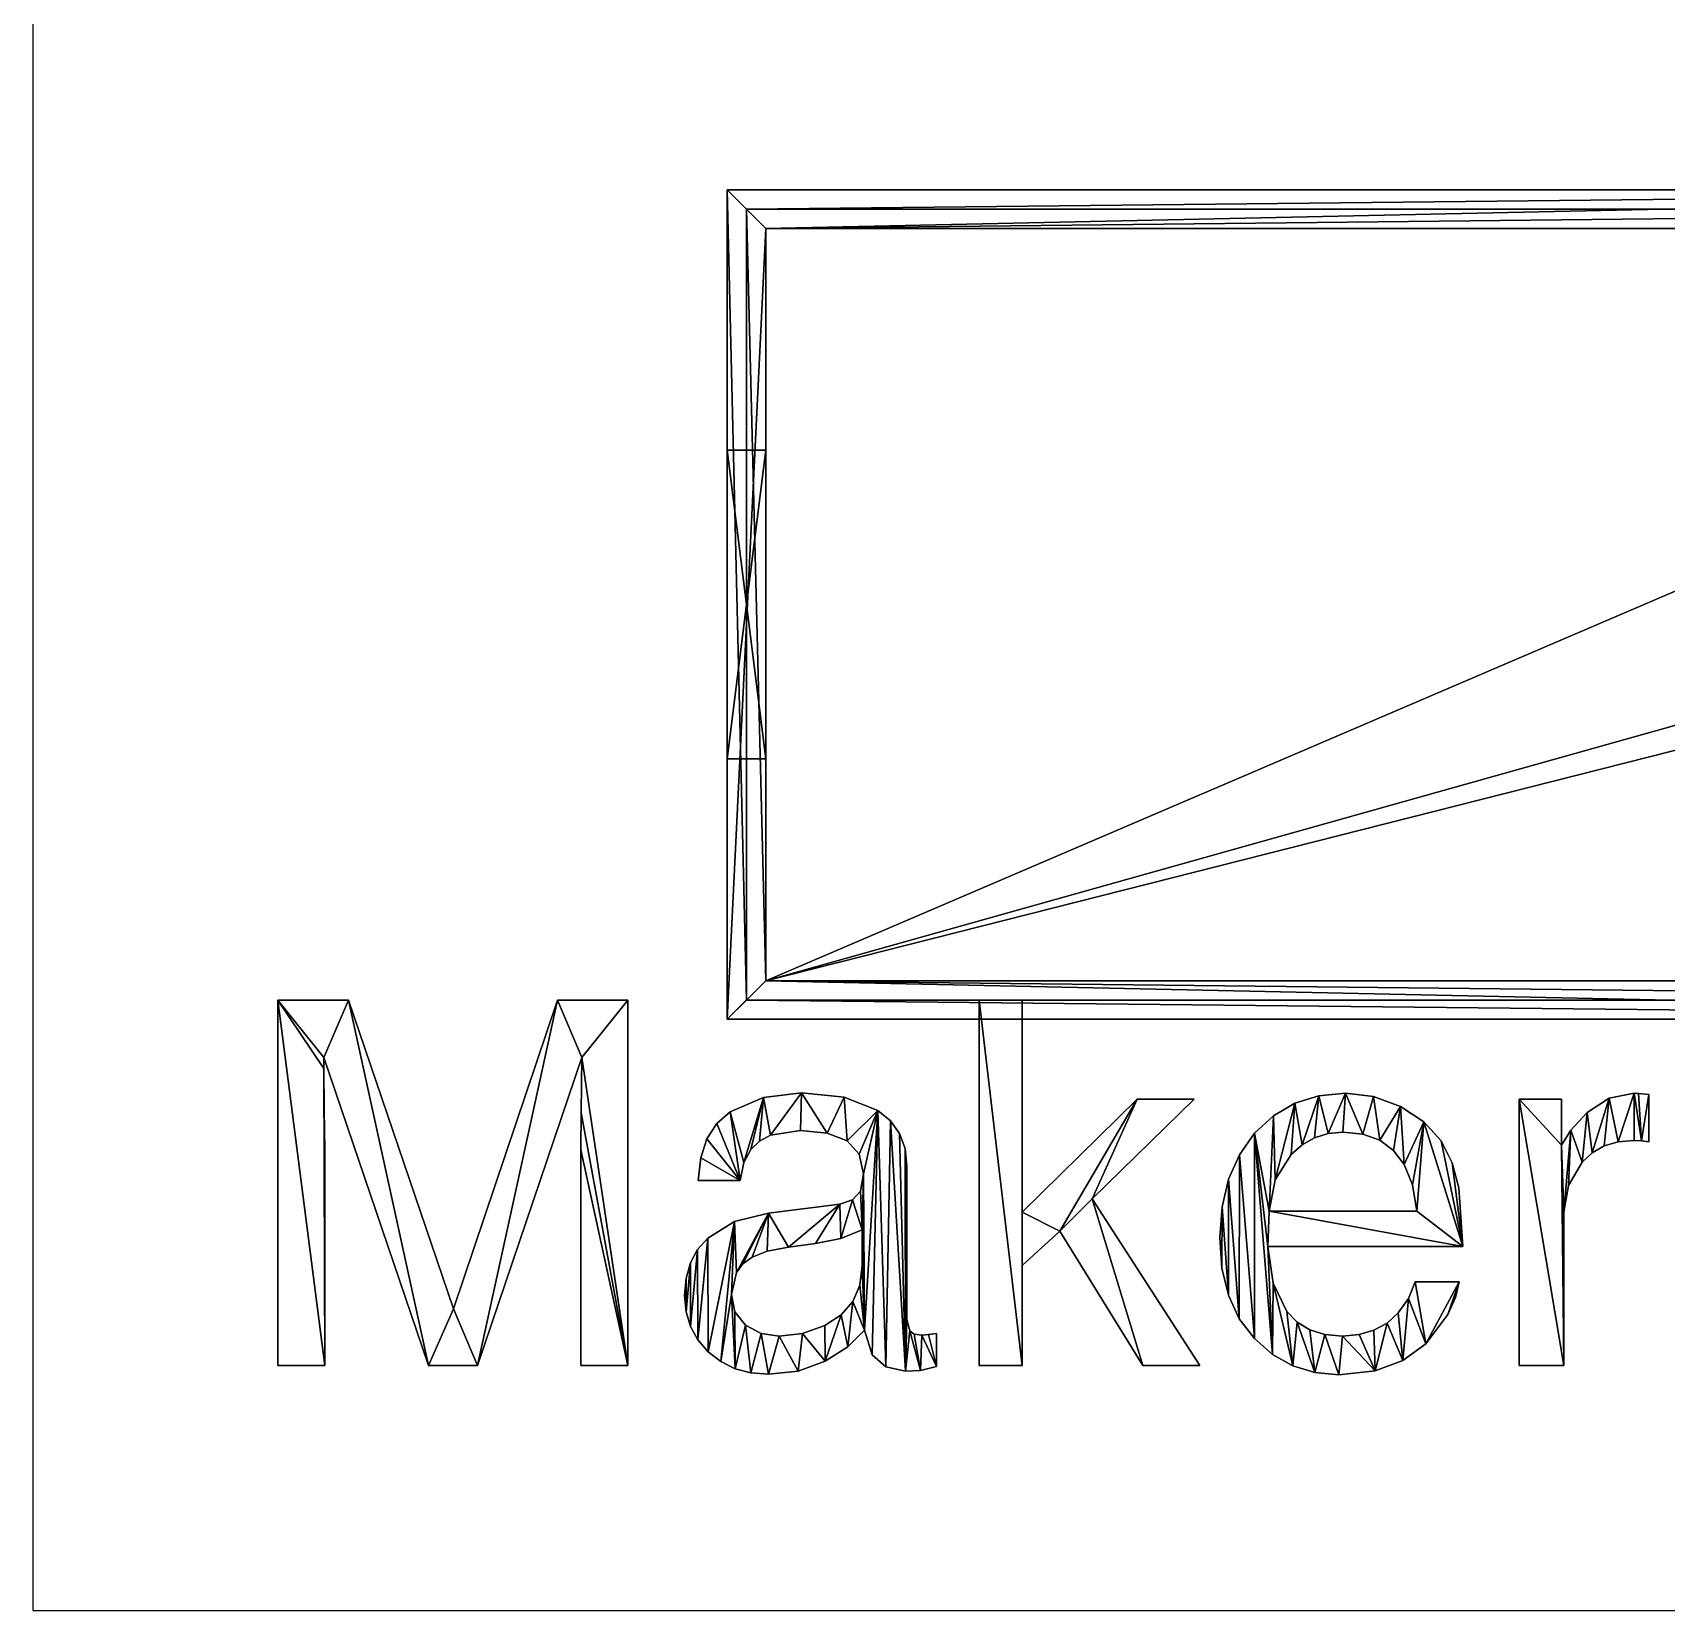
# Model space of a CAD drawing. Extents: x 12 to 260, y 24 to 184.
# Drawn here: x 11.58 to 53.91, y 24.01 to 64.91 of the extents above; entities that cross this region are included whole.
import ezdxf

# ---------------------------------------------------------------- set-up
doc = ezdxf.new("R2010")
doc.units = 0
doc.layers.get('0').update_dxf_attribs({"color": 13, "linetype": 'CONTINUOUS'})

# ---------------------------------------------------------------- blocks, each defined once
blk = doc.blocks.new('BUILD_BOX')
for p, q in [((0, 160.02), (0, 0)), ((0, 160.02, 149.86), (0, 0, 149.86)), ((0, 0), (248.92, 0)), ((0, 0), (0, 0, 149.86)), ((0, 0, 149.86), (248.92, 0, 149.86))]:
    blk.add_line(p, q)
at = {"color": 254}
mesh = blk.add_polyface(dxfattribs=at)
corners = [(248.92, 0), (0, 160.02), (0, 0), (248.92, 160.02)]
mesh.append_faces([[corners[k] for k in face] for face in [(0, 1, 2), (1, 0, 3)]], dxfattribs={"vtx0": -1, "color": 254})
blk = doc.blocks.new('MAKERBOT_REPLICATOR_2X')
at = {"color": 178}
for p, q in [((0, 9.464, 0.051), (1.836, 9.464, 0.051)), ((0, 0, 0.051), (0, 9.464, 0.051)), ((1.836, 9.464, 0.051), (4.555, 1.462, 0.051)), ((4.555, 1.462, 0.051), (7.254, 9.464, 0.051)), ((7.254, 9.464, 0.051), (9.071, 9.464, 0.051)), ((9.071, 9.464, 0.051), (9.071, 0, 0.051)), ((18.181, 9.464, 0.051), (19.296, 9.464, 0.051)), ((18.181, 0, 0.051), (18.181, 9.464, 0.051)), ((19.296, 9.464, 0.051), (19.296, 3.969, 0.051)), ((3.911, 0, 0.051), (1.192, 7.982, 0.051)), ((1.192, 7.982, 0.051), (1.192, 7.692, 0.051)), ((7.879, 7.982, 0.051), (5.18, 0, 0.051)), ((19.296, 3.969, 0.051), (22.272, 6.9, 0.051)), ((23.754, 6.9, 0.051), (21.112, 4.317, 0.051)), ((22.272, 6.9, 0.051), (23.754, 6.9, 0.051)), ((25.805, 6.471, 0.051), (26.36, 6.795, 0.051)), ((26.36, 6.795, 0.051), (26.984, 6.99, 0.051)), ((26.984, 6.99, 0.051), (27.677, 7.055, 0.051)), ((27.677, 7.055, 0.051), (28.401, 6.968, 0.051)), ((28.401, 6.968, 0.051), (29.101, 6.71, 0.051)), ((32.174, 6.9, 0.051), (33.276, 6.9, 0.051)), ((32.174, 0, 0.051), (32.174, 6.9, 0.051)), ((33.276, 6.9, 0.051), (33.276, 5.708, 0.051)), ((33.94, 6.555, 0.051), (34.508, 6.93, 0.051)), ((34.508, 6.93, 0.051), (35.157, 7.055, 0.051)), ((35.157, 7.055, 0.051), (35.267, 7.048, 0.051)), ((35.267, 7.048, 0.051), (35.531, 7.022, 0.051)), ((35.531, 7.022, 0.051), (35.531, 5.798, 0.051)), ((11.379, 6.27, 0.051), (11.729, 6.568, 0.051)), ((15.552, 6.604, 0.051), (15.882, 6.34, 0.051)), ((25.319, 6.017, 0.051), (25.805, 6.471, 0.051)), ((29.101, 6.71, 0.051), (29.708, 6.315, 0.051)), ((33.51, 6.094, 0.051), (33.94, 6.555, 0.051)), ((11.124, 5.875, 0.051), (11.379, 6.27, 0.051)), ((12.772, 5.966, 0.051), (12.483, 5.813, 0.051)), ((13.549, 6.088, 0.051), (12.772, 5.966, 0.051)), ((14.244, 6.021, 0.051), (13.549, 6.088, 0.051)), ((14.757, 5.821, 0.051), (14.244, 6.021, 0.051)), ((15.882, 6.34, 0.051), (16.118, 6.011, 0.051)), ((16.118, 6.011, 0.051), (16.259, 5.618, 0.051)), ((24.925, 5.46, 0.051), (25.319, 6.017, 0.051)), ((27.223, 6.007, 0.051), (26.872, 5.899, 0.051)), ((27.607, 6.043, 0.051), (27.223, 6.007, 0.051)), ((28.124, 5.991, 0.051), (27.607, 6.043, 0.051)), ((28.562, 5.834, 0.051), (28.124, 5.991, 0.051)), ((29.708, 6.315, 0.051), (30.151, 5.818, 0.051)), ((33.276, 5.708, 0.051), (33.51, 6.094, 0.051)), ((10.965, 5.383, 0.051), (11.124, 5.875, 0.051)), ((12.26, 5.599, 0.051), (12.085, 5.262, 0.051)), ((12.483, 5.813, 0.051), (12.26, 5.599, 0.051)), ((15.073, 5.472, 0.051), (14.757, 5.821, 0.051)), ((26.553, 5.719, 0.051), (26.267, 5.467, 0.051)), ((26.872, 5.899, 0.051), (26.553, 5.719, 0.051)), ((28.92, 5.572, 0.051), (28.562, 5.834, 0.051)), ((29.198, 5.206, 0.051), (28.92, 5.572, 0.051)), ((30.151, 5.818, 0.051), (30.441, 5.252, 0.051)), ((34.065, 5.513, 0.051), (33.804, 5.267, 0.051)), ((34.376, 5.69, 0.051), (34.065, 5.513, 0.051)), ((34.738, 5.795, 0.051), (34.376, 5.69, 0.051)), ((35.151, 5.831, 0.051), (34.738, 5.795, 0.051)), ((35.341, 5.824, 0.051), (35.151, 5.831, 0.051)), ((35.531, 5.798, 0.051), (35.341, 5.824, 0.051)), ((10.901, 4.793, 0.051), (10.965, 5.383, 0.051)), ((12.085, 5.262, 0.051), (11.983, 4.793, 0.051)), ((15.179, 4.961, 0.051), (15.073, 5.472, 0.051)), ((24.643, 4.824, 0.051), (24.925, 5.46, 0.051)), ((26.267, 5.467, 0.051), (25.853, 4.812, 0.051)), ((29.409, 4.679, 0.051), (29.198, 5.206, 0.051)), ((33.804, 5.267, 0.051), (33.452, 4.66, 0.051)), ((11.983, 4.793, 0.051), (10.901, 4.793, 0.051)), ((15.101, 4.516, 0.051), (15.179, 4.961, 0.051)), ((24.474, 4.11, 0.051), (24.643, 4.824, 0.051)), ((25.853, 4.812, 0.051), (25.693, 4.001, 0.051)), ((29.526, 4.001, 0.051), (29.409, 4.679, 0.051)), ((14.567, 4.181, 0.051), (14.9, 4.291, 0.051)), ((14.9, 4.291, 0.051), (15.101, 4.516, 0.051)), ((21.112, 4.317, 0.051), (23.902, 0, 0.051)), ((24.418, 3.318, 0.051), (24.474, 4.11, 0.051)), ((25.693, 4.001, 0.051), (29.526, 4.001, 0.051)), ((15.147, 3.511, 0.051), (14.599, 3.286, 0.051)), ((15.147, 2.577, 0.051), (15.147, 3.511, 0.051)), ((20.268, 3.479, 0.051), (19.296, 2.59, 0.051)), ((22.42, 0, 0.051), (20.268, 3.479, 0.051)), ((10.696, 2.662, 0.051), (10.884, 3.007, 0.051)), ((10.884, 3.007, 0.051), (11.146, 3.299, 0.051)), ((13.24, 3.067, 0.051), (12.687, 2.959, 0.051)), ((13.942, 3.157, 0.051), (13.24, 3.067, 0.051)), ((14.599, 3.286, 0.051), (13.942, 3.157, 0.051)), ((24.473, 2.521, 0.051), (24.418, 3.318, 0.051)), ((30.718, 3.08, 0.051), (25.661, 3.08, 0.051)), ((10.584, 2.263, 0.051), (10.696, 2.662, 0.051)), ((12.059, 2.629, 0.051), (11.891, 2.41, 0.051)), ((12.293, 2.803, 0.051), (12.059, 2.629, 0.051)), ((12.687, 2.959, 0.051), (12.293, 2.803, 0.051)), ((15.086, 2.08, 0.051), (15.147, 2.577, 0.051)), ((19.296, 2.59, 0.051), (19.296, 0, 0.051)), ((10.547, 1.81, 0.051), (10.584, 2.263, 0.051)), ((11.891, 2.41, 0.051), (11.758, 1.836, 0.051)), ((24.641, 1.818, 0.051), (24.473, 2.521, 0.051)), ((29.307, 1.735, 0.051), (29.481, 2.165, 0.051)), ((29.481, 2.165, 0.051), (30.622, 2.165, 0.051)), ((30.622, 2.165, 0.051), (30.524, 1.763, 0.051)), ((10.585, 1.391, 0.051), (10.547, 1.81, 0.051)), ((11.758, 1.836, 0.051), (11.85, 1.387, 0.051)), ((14.905, 1.657, 0.051), (15.086, 2.08, 0.051)), ((24.921, 1.208, 0.051), (24.641, 1.818, 0.051)), ((29.043, 1.359, 0.051), (29.307, 1.735, 0.051)), ((30.524, 1.763, 0.051), (30.322, 1.318, 0.051)), ((10.699, 1.007, 0.051), (10.585, 1.391, 0.051)), ((11.85, 1.387, 0.051), (12.125, 1.044, 0.051)), ((14.18, 1.037, 0.051), (14.603, 1.31, 0.051)), ((14.603, 1.31, 0.051), (14.905, 1.657, 0.051)), ((26.157, 1.395, 0.051), (26.421, 1.117, 0.051)), ((28.75, 1.097, 0.051), (29.043, 1.359, 0.051)), ((10.889, 0.661, 0.051), (10.699, 1.007, 0.051)), ((12.125, 1.044, 0.051), (12.526, 0.826, 0.051)), ((13.597, 0.825, 0.051), (14.18, 1.037, 0.051)), ((15.205, 0.915, 0.051), (14.773, 0.482, 0.051)), ((15.404, 0.277, 0.051), (15.205, 0.915, 0.051)), ((16.38, 0.896, 0.051), (16.496, 0.813, 0.051)), ((25.313, 0.693, 0.051), (24.921, 1.208, 0.051)), ((26.421, 1.117, 0.051), (26.748, 0.919, 0.051)), ((26.748, 0.919, 0.051), (27.139, 0.8, 0.051)), ((28.025, 0.798, 0.051), (28.41, 0.91, 0.051)), ((28.41, 0.91, 0.051), (28.75, 1.097, 0.051)), ((11.155, 0.351, 0.051), (10.889, 0.661, 0.051)), ((12.526, 0.826, 0.051), (12.995, 0.754, 0.051)), ((12.995, 0.754, 0.051), (13.597, 0.825, 0.051)), ((14.773, 0.482, 0.051), (14.187, 0.11, 0.051)), ((16.496, 0.813, 0.051), (16.693, 0.786, 0.051)), ((16.693, 0.786, 0.051), (16.867, 0.796, 0.051)), ((16.867, 0.796, 0.051), (17.073, 0.825, 0.051)), ((17.073, 0.825, 0.051), (17.073, -0.032, 0.051)), ((25.785, 0.282, 0.051), (25.313, 0.693, 0.051)), ((27.139, 0.8, 0.051), (27.594, 0.76, 0.051)), ((27.594, 0.76, 0.051), (28.025, 0.798, 0.051)), ((1.224, 0, 0.051), (0, 0, 0.051)), ((5.18, 0, 0.051), (3.911, 0, 0.051)), ((9.071, 0, 0.051), (7.854, 0, 0.051)), ((11.482, 0.096, 0.051), (11.155, 0.351, 0.051)), ((11.852, -0.086, 0.051), (11.482, 0.096, 0.051)), ((14.187, 0.11, 0.051), (13.489, -0.147, 0.051)), ((15.757, -0.042, 0.051), (15.404, 0.277, 0.051)), ((19.296, 0, 0.051), (18.181, 0, 0.051)), ((23.902, 0, 0.051), (22.42, 0, 0.051)), ((26.307, -0.01, 0.051), (25.785, 0.282, 0.051)), ((33.334, 0, 0.051), (32.174, 0, 0.051)), ((12.266, -0.195, 0.051), (11.852, -0.086, 0.051)), ((12.724, -0.232, 0.051), (12.266, -0.195, 0.051)), ((13.489, -0.147, 0.051), (12.724, -0.232, 0.051)), ((16.274, -0.148, 0.051), (15.757, -0.042, 0.051)), ((16.661, -0.129, 0.051), (16.274, -0.148, 0.051)), ((17.073, -0.032, 0.051), (16.661, -0.129, 0.051)), ((26.877, -0.186, 0.051), (26.307, -0.01, 0.051)), ((27.497, -0.245, 0.051), (26.877, -0.186, 0.051))]:
    blk.add_line(p, q, dxfattribs=at)
for points in [[(1.192, 7.692, 0.051), (1.208, 6.633, 0.051), (1.224, 5.586, 0.051), (1.224, 0, 0.051)], [(7.854, 0, 0.051), (7.854, 5.586, 0.051), (7.866, 6.546, 0.051), (7.879, 7.982, 0.051)], [(11.729, 6.568, 0.051), (12.588, 6.943, 0.051), (13.575, 7.068, 0.051), (14.678, 6.952, 0.051), (15.552, 6.604, 0.051)], [(16.259, 5.618, 0.051), (16.306, 5.161, 0.051), (16.306, 1.185, 0.051), (16.38, 0.896, 0.051)], [(30.441, 5.252, 0.051), (30.615, 4.6, 0.051), (30.718, 3.08, 0.051)], [(33.452, 4.66, 0.051), (33.334, 3.969, 0.051), (33.334, 0, 0.051)], [(11.146, 3.299, 0.051), (11.838, 3.725, 0.051), (12.718, 3.949, 0.051), (14.567, 4.181, 0.051)], [(25.661, 3.08, 0.051), (25.801, 2.133, 0.051), (26.157, 1.395, 0.051)], [(30.322, 1.318, 0.051), (29.752, 0.554, 0.051), (29.161, 0.122, 0.051)], [(29.161, 0.122, 0.051), (28.444, -0.142, 0.051), (27.497, -0.245, 0.051)]]:
    blk.add_polyline3d(points, dxfattribs=at)
mesh = blk.add_polyface(dxfattribs=at)
corners = [(1.224, 0, 0.051), (0, 9.464, 0.051), (0, 0, 0.051), (1.192, 7.692, 0.051), (1.208, 6.633, 0.051), (1.224, 5.586, 0.051), (9.071, 0, 0.051), (7.854, 5.586, 0.051), (7.854, 0, 0.051), (7.866, 6.546, 0.051), (7.879, 7.982, 0.051), (1.192, 7.982, 0.051), (1.836, 9.464, 0.051), (3.911, 0, 0.051), (4.555, 1.462, 0.051), (5.18, 0, 0.051), (7.254, 9.464, 0.051), (9.071, 9.464, 0.051)]
mesh.append_faces([[corners[k] for k in face] for face in [(0, 1, 2), (4, 0, 5), (6, 7, 8)]], dxfattribs={"vtx0": -1, "color": 178})
mesh.append_faces([[corners[k] for k in face] for face in [(3, 0, 4), (7, 6, 9), (9, 6, 10), (1, 11, 12), (11, 1, 3), (12, 13, 14), (14, 15, 16), (16, 10, 17), (17, 10, 6)]], dxfattribs={"vtx0": -1, "vtx1": -1, "color": 178})
mesh.append_faces([[corners[k] for k in face] for face in [(1, 0, 3)]], dxfattribs={"vtx0": -1, "vtx1": -1, "vtx2": -1, "color": 178})
mesh.append_faces([[corners[k] for k in face] for face in [(12, 11, 13), (14, 13, 15), (16, 15, 10)]], dxfattribs={"vtx0": -1, "vtx2": -1, "color": 178})
mesh = blk.add_polyface(dxfattribs=at)
corners = [(22.42, 0, 0.051), (21.112, 4.317, 0.051), (20.268, 3.479, 0.051), (23.902, 0, 0.051), (19.296, 3.969, 0.051), (19.296, 2.59, 0.051), (22.272, 6.9, 0.051), (23.754, 6.9, 0.051), (19.296, 0, 0.051), (18.181, 9.464, 0.051), (18.181, 0, 0.051), (19.296, 9.464, 0.051)]
mesh.append_faces([[corners[k] for k in face] for face in [(1, 0, 3), (6, 1, 7), (8, 9, 10)]], dxfattribs={"vtx0": -1, "color": 178})
mesh.append_faces([[corners[k] for k in face] for face in [(0, 1, 2), (2, 4, 5), (4, 2, 6), (9, 8, 11), (11, 5, 4)]], dxfattribs={"vtx0": -1, "vtx1": -1, "color": 178})
mesh.append_faces([[corners[k] for k in face] for face in [(6, 2, 1)]], dxfattribs={"vtx0": -1, "vtx1": -1, "vtx2": -1, "color": 178})
mesh.append_faces([[corners[k] for k in face] for face in [(11, 8, 5)]], dxfattribs={"vtx0": -1, "vtx2": -1, "color": 178})
mesh = blk.add_polyface(dxfattribs=at)
corners = [(11.852, -0.086, 0.051), (11.758, 1.836, 0.051), (11.482, 0.096, 0.051), (11.85, 1.387, 0.051), (12.125, 1.044, 0.051), (12.266, -0.195, 0.051), (12.526, 0.826, 0.051), (12.724, -0.232, 0.051), (12.995, 0.754, 0.051), (13.489, -0.147, 0.051), (13.597, 0.825, 0.051), (14.187, 0.11, 0.051), (14.18, 1.037, 0.051), (14.603, 1.31, 0.051), (14.773, 0.482, 0.051), (14.905, 1.657, 0.051), (15.205, 0.915, 0.051), (15.086, 2.08, 0.051), (15.147, 2.577, 0.051), (15.147, 3.511, 0.051), (15.179, 4.961, 0.051), (16.274, -0.148, 0.051), (16.38, 0.896, 0.051), (16.306, 1.185, 0.051), (16.661, -0.129, 0.051), (16.496, 0.813, 0.051), (16.693, 0.786, 0.051), (17.073, -0.032, 0.051), (16.867, 0.796, 0.051), (17.073, 0.825, 0.051), (11.983, 4.793, 0.051), (10.965, 5.383, 0.051), (10.901, 4.793, 0.051), (11.124, 5.875, 0.051), (11.379, 6.27, 0.051), (11.729, 6.568, 0.051), (12.085, 5.262, 0.051), (12.588, 6.943, 0.051), (12.26, 5.599, 0.051), (12.483, 5.813, 0.051), (12.772, 5.966, 0.051), (13.575, 7.068, 0.051), (13.549, 6.088, 0.051), (14.244, 6.021, 0.051), (14.678, 6.952, 0.051), (14.757, 5.821, 0.051), (15.552, 6.604, 0.051), (15.073, 5.472, 0.051), (15.404, 0.277, 0.051), (15.757, -0.042, 0.051), (15.882, 6.34, 0.051), (16.118, 6.011, 0.051), (16.259, 5.618, 0.051), (16.306, 5.161, 0.051), (10.585, 1.391, 0.051), (10.584, 2.263, 0.051), (10.547, 1.81, 0.051), (10.696, 2.662, 0.051), (10.699, 1.007, 0.051), (10.884, 3.007, 0.051), (10.889, 0.661, 0.051), (11.146, 3.299, 0.051), (11.155, 0.351, 0.051), (11.838, 3.725, 0.051), (11.891, 2.41, 0.051), (12.718, 3.949, 0.051), (12.059, 2.629, 0.051), (12.293, 2.803, 0.051), (12.687, 2.959, 0.051), (13.24, 3.067, 0.051), (14.567, 4.181, 0.051), (13.942, 3.157, 0.051), (14.599, 3.286, 0.051), (14.9, 4.291, 0.051), (15.101, 4.516, 0.051)]
mesh.append_faces([[corners[k] for k in face] for face in [(28, 27, 29), (30, 31, 32), (54, 55, 56)]], dxfattribs={"vtx0": -1, "color": 178})
mesh.append_faces([[corners[k] for k in face] for face in [(0, 1, 2), (1, 0, 3), (3, 0, 4), (4, 5, 6), (6, 7, 8), (8, 9, 10), (10, 11, 12), (12, 11, 13), (13, 14, 15), (15, 16, 17), (17, 16, 18), (18, 16, 19), (22, 24, 25), (25, 24, 26), (26, 27, 28), (31, 30, 33), (33, 30, 34), (34, 30, 35), (35, 36, 37), (37, 40, 41), (41, 43, 44), (44, 45, 46), (46, 49, 50), (50, 21, 51), (51, 21, 52), (52, 21, 53), (53, 21, 23), (55, 54, 57), (57, 58, 59), (59, 60, 61), (61, 62, 63), (63, 64, 65), (65, 69, 70), (70, 72, 73), (73, 19, 74), (74, 19, 20)]], dxfattribs={"vtx0": -1, "vtx1": -1, "color": 178})
mesh.append_faces([[corners[k] for k in face] for face in [(19, 16, 20), (46, 20, 16), (63, 2, 1)]], dxfattribs={"vtx0": -1, "vtx1": -1, "vtx2": -1, "color": 178})
mesh.append_faces([[corners[k] for k in face] for face in [(4, 0, 5), (6, 5, 7), (8, 7, 9), (10, 9, 11), (13, 11, 14), (15, 14, 16), (21, 22, 23), (22, 21, 24), (26, 24, 27), (35, 30, 36), (37, 36, 38), (37, 38, 39), (37, 39, 40), (41, 40, 42), (41, 42, 43), (44, 43, 45), (46, 45, 47), (46, 47, 20), (46, 16, 48), (46, 48, 49), (50, 49, 21), (57, 54, 58), (59, 58, 60), (61, 60, 62), (63, 62, 2), (63, 1, 64), (65, 64, 66), (65, 66, 67), (65, 67, 68), (65, 68, 69), (70, 69, 71), (70, 71, 72), (73, 72, 19)]], dxfattribs={"vtx0": -1, "vtx2": -1, "color": 178})
mesh = blk.add_polyface(dxfattribs=at)
corners = [(24.473, 2.521, 0.051), (24.474, 4.11, 0.051), (24.418, 3.318, 0.051), (24.641, 1.818, 0.051), (24.643, 4.824, 0.051), (24.921, 1.208, 0.051), (24.925, 5.46, 0.051), (25.313, 0.693, 0.051), (25.319, 6.017, 0.051), (25.785, 0.282, 0.051), (25.661, 3.08, 0.051), (25.801, 2.133, 0.051), (26.307, -0.01, 0.051), (26.157, 1.395, 0.051), (26.421, 1.117, 0.051), (26.877, -0.186, 0.051), (26.748, 0.919, 0.051), (27.139, 0.8, 0.051), (27.497, -0.245, 0.051), (27.594, 0.76, 0.051), (28.444, -0.142, 0.051), (28.025, 0.798, 0.051), (28.41, 0.91, 0.051), (28.75, 1.097, 0.051), (29.161, 0.122, 0.051), (29.043, 1.359, 0.051), (29.307, 1.735, 0.051), (29.752, 0.554, 0.051), (29.481, 2.165, 0.051), (30.622, 2.165, 0.051), (30.322, 1.318, 0.051), (30.524, 1.763, 0.051), (30.718, 3.08, 0.051), (25.693, 4.001, 0.051), (29.526, 4.001, 0.051), (29.708, 6.315, 0.051), (30.151, 5.818, 0.051), (30.441, 5.252, 0.051), (30.615, 4.6, 0.051), (25.805, 6.471, 0.051), (25.853, 4.812, 0.051), (26.36, 6.795, 0.051), (26.267, 5.467, 0.051), (26.553, 5.719, 0.051), (26.984, 6.99, 0.051), (26.872, 5.899, 0.051), (27.223, 6.007, 0.051), (27.677, 7.055, 0.051), (27.607, 6.043, 0.051), (28.124, 5.991, 0.051), (28.401, 6.968, 0.051), (28.562, 5.834, 0.051), (29.101, 6.71, 0.051), (28.92, 5.572, 0.051), (29.198, 5.206, 0.051), (29.409, 4.679, 0.051)]
mesh.append_faces([[corners[k] for k in face] for face in [(0, 1, 2), (29, 30, 31), (37, 32, 38)]], dxfattribs={"vtx0": -1, "color": 178})
mesh.append_faces([[corners[k] for k in face] for face in [(1, 3, 4), (4, 5, 6), (6, 7, 8), (10, 9, 11), (11, 12, 13), (13, 12, 14), (14, 15, 16), (16, 15, 17), (17, 18, 19), (19, 20, 21), (21, 20, 22), (22, 20, 23), (23, 24, 25), (25, 24, 26), (26, 27, 28), (28, 27, 29), (32, 33, 10), (33, 32, 34), (35, 32, 36), (36, 32, 37), (8, 33, 39), (39, 40, 41), (41, 43, 44), (44, 46, 47), (47, 49, 50), (50, 51, 52), (52, 54, 35)]], dxfattribs={"vtx0": -1, "vtx1": -1, "color": 178})
mesh.append_faces([[corners[k] for k in face] for face in [(8, 9, 10), (34, 32, 35), (33, 8, 10)]], dxfattribs={"vtx0": -1, "vtx1": -1, "vtx2": -1, "color": 178})
mesh.append_faces([[corners[k] for k in face] for face in [(1, 0, 3), (4, 3, 5), (6, 5, 7), (8, 7, 9), (11, 9, 12), (14, 12, 15), (17, 15, 18), (19, 18, 20), (23, 20, 24), (26, 24, 27), (29, 27, 30), (39, 33, 40), (41, 40, 42), (41, 42, 43), (44, 43, 45), (44, 45, 46), (47, 46, 48), (47, 48, 49), (50, 49, 51), (52, 51, 53), (52, 53, 54), (35, 54, 55), (35, 55, 34)]], dxfattribs={"vtx0": -1, "vtx2": -1, "color": 178})
mesh = blk.add_polyface(dxfattribs=at)
corners = [(33.334, 0, 0.051), (32.174, 6.9, 0.051), (32.174, 0, 0.051), (33.276, 5.708, 0.051), (33.334, 3.969, 0.051), (33.51, 6.094, 0.051), (33.452, 4.66, 0.051), (33.804, 5.267, 0.051), (33.94, 6.555, 0.051), (34.065, 5.513, 0.051), (34.508, 6.93, 0.051), (34.376, 5.69, 0.051), (34.738, 5.795, 0.051), (35.157, 7.055, 0.051), (35.151, 5.831, 0.051), (35.341, 5.824, 0.051), (35.267, 7.048, 0.051), (35.531, 7.022, 0.051), (35.531, 5.798, 0.051), (33.276, 6.9, 0.051)]
mesh.append_faces([[corners[k] for k in face] for face in [(0, 1, 2), (17, 15, 18)]], dxfattribs={"vtx0": -1, "color": 178})
mesh.append_faces([[corners[k] for k in face] for face in [(3, 4, 5), (5, 7, 8), (8, 9, 10), (10, 12, 13), (13, 15, 16), (16, 15, 17)]], dxfattribs={"vtx0": -1, "vtx1": -1, "color": 178})
mesh.append_faces([[corners[k] for k in face] for face in [(1, 0, 3)]], dxfattribs={"vtx0": -1, "vtx1": -1, "vtx2": -1, "color": 178})
mesh.append_faces([[corners[k] for k in face] for face in [(3, 0, 4), (5, 4, 6), (5, 6, 7), (8, 7, 9), (10, 9, 11), (10, 11, 12), (13, 12, 14), (13, 14, 15)]], dxfattribs={"vtx0": -1, "vtx2": -1, "color": 178})
mesh.append_faces([[corners[k] for k in face] for face in [(19, 1, 3)]], dxfattribs={"vtx1": -1, "color": 178})
blk = doc.blocks.new('3D_PRINTER_BUILD_VOLUME')
for name, p in [('BUILD_BOX', (0, 0)), ('MAKERBOT_REPLICATOR_2X', (6.35, 6.35, 149.86))]:
    blk.add_blockref(name, p)
blk = doc.blocks.new('GROUP_4')
for p, q in [((47.5, 21.5), (0, 21.5)), ((0, 21.5), (0, 21.5, 7.5)), ((0, 21.5), (0, 0)), ((0, 21.5, 7.5), (0, 0, 7.5)), ((47.5, 21.5, 7.5), (0, 21.5, 7.5)), ((47.5, 0), (47.5, 21.5)), ((47.5, 21.5), (47.5, 21.5, 7.5)), ((47.5, 0, 7.5), (47.5, 21.5, 7.5)), ((0.5, 21, 7.5), (0.5, 21, 7)), ((0.5, 21, 7), (0.5, 0.5, 7)), ((47, 21, 7.5), (0.5, 21, 7.5)), ((0.5, 21, 7.5), (0.5, 0.5, 7.5)), ((47, 21, 7), (0.5, 21, 7)), ((47, 21, 7.5), (47, 21, 7)), ((47, 0.5, 7.5), (47, 21, 7.5)), ((47, 0.5, 7), (47, 21, 7)), ((1, 20.5), (1, 20.5, 0.5)), ((1, 20.5, 7), (1, 1, 7)), ((46.5, 20.5, 7), (1, 20.5, 7)), ((46.5, 20.5), (1, 20.5)), ((1, 20.5), (1, 1)), ((1, 20.5, 0.5), (1, 1, 0.5)), ((1, 20.5, 0.5), (1, 20.5, 7)), ((46.5, 20.5, 0.5), (1, 20.5, 0.5)), ((46.5, 1, 7), (46.5, 20.5, 7)), ((46.5, 1), (46.5, 20.5)), ((46.5, 20.5, 0.5), (46.5, 20.5, 7)), ((46.5, 20.5), (46.5, 20.5, 0.5)), ((46.5, 1, 0.5), (46.5, 20.5, 0.5)), ((0, 14.75, 2.5), (0, 14.75, 6.5)), ((0, 14.75, 2.5), (1, 14.75, 2.5)), ((0, 14.75, 6.5), (0, 6.75, 6.5)), ((0, 14.75, 6.5), (1, 14.75, 6.5)), ((0, 6.75, 2.5), (0, 14.75, 2.5)), ((1, 6.75, 2.5), (1, 14.75, 2.5)), ((1, 14.75, 2.5), (1, 14.75, 6.5)), ((1, 14.75, 6.5), (1, 6.75, 6.5)), ((39.5, 11.25, 0.5), (37.5, 11.25, 0.5)), ((37.5, 11.25, 0.5), (37.5, 10.25, 0.5)), ((37.5, 11.25), (37.5, 10.25)), ((39.5, 11.25), (37.5, 11.25)), ((37.5, 11.25, 0.5), (37.5, 11.25)), ((39.5, 10.25, 0.5), (39.5, 11.25, 0.5)), ((39.5, 11.25, 0.5), (39.5, 11.25)), ((39.5, 10.25), (39.5, 11.25)), ((37.5, 10.25, 0.5), (39.5, 10.25, 0.5)), ((37.5, 10.25), (39.5, 10.25)), ((37.5, 10.25, 0.5), (37.5, 10.25)), ((39.5, 10.25, 0.5), (39.5, 10.25)), ((0, 6.75, 6.5), (0, 6.75, 2.5)), ((0, 6.75, 2.5), (1, 6.75, 2.5)), ((0, 6.75, 6.5), (1, 6.75, 6.5)), ((1, 6.75, 6.5), (1, 6.75, 2.5)), ((1, 1, 7), (46.5, 1, 7)), ((1, 1), (1, 1, 0.5)), ((1, 1), (46.5, 1)), ((1, 1, 0.5), (1, 1, 7)), ((1, 1, 0.5), (46.5, 1, 0.5)), ((46.5, 1), (46.5, 1, 0.5)), ((46.5, 1, 0.5), (46.5, 1, 7)), ((0.5, 0.5, 7.5), (47, 0.5, 7.5)), ((0.5, 0.5, 7.5), (0.5, 0.5, 7)), ((0.5, 0.5, 7), (47, 0.5, 7)), ((47, 0.5, 7.5), (47, 0.5, 7)), ((0, 0), (47.5, 0)), ((0, 0), (0, 0, 7.5)), ((0, 0, 7.5), (47.5, 0, 7.5)), ((47.5, 0), (47.5, 0, 7.5))]:
    blk.add_line(p, q)
mesh = blk.add_polyface()
corners = [(0, 21.5, 7.5), (47.5, 21.5), (0, 21.5), (47.5, 21.5, 7.5)]
mesh.append_faces([[corners[k] for k in face] for face in [(0, 1, 2), (1, 0, 3)]], dxfattribs={"vtx0": -1})
mesh = blk.add_polyface()
corners = [(0, 0, 7.5), (0, 6.75, 6.5), (0, 0), (0, 21.5, 7.5), (0, 14.75, 6.5), (0, 14.75, 2.5), (0, 6.75, 2.5), (0, 21.5)]
mesh.append_faces([[corners[k] for k in face] for face in [(0, 1, 2), (1, 3, 4), (4, 3, 5), (2, 6, 7), (6, 2, 1), (7, 5, 3)]], dxfattribs={"vtx0": -1, "vtx1": -1})
mesh.append_faces([[corners[k] for k in face] for face in [(1, 0, 3), (7, 6, 5)]], dxfattribs={"vtx0": -1, "vtx2": -1})
mesh = blk.add_polyface()
corners = [(0, 21.5), (1, 20.5), (0, 0), (47.5, 21.5), (46.5, 20.5), (47.5, 0), (1, 1), (46.5, 1)]
mesh.append_faces([[corners[k] for k in face] for face in [(0, 1, 2), (1, 3, 4), (2, 6, 5), (6, 2, 1)]], dxfattribs={"vtx0": -1, "vtx1": -1})
mesh.append_faces([[corners[k] for k in face] for face in [(1, 0, 3), (4, 3, 5), (5, 6, 7), (5, 7, 4)]], dxfattribs={"vtx0": -1, "vtx2": -1})
mesh = blk.add_polyface()
corners = [(0, 0, 7.5), (0.5, 0.5, 7.5), (0, 21.5, 7.5), (47.5, 0, 7.5), (47, 0.5, 7.5), (47, 21, 7.5), (0.5, 21, 7.5), (47.5, 21.5, 7.5)]
mesh.append_faces([[corners[k] for k in face] for face in [(0, 1, 2), (1, 3, 4), (4, 3, 5), (2, 6, 7), (6, 2, 1), (7, 5, 3)]], dxfattribs={"vtx0": -1, "vtx1": -1})
mesh.append_faces([[corners[k] for k in face] for face in [(1, 0, 3), (7, 6, 5)]], dxfattribs={"vtx0": -1, "vtx2": -1})
mesh = blk.add_polyface()
corners = [(47.5, 21.5), (47.5, 0, 7.5), (47.5, 0), (47.5, 21.5, 7.5)]
mesh.append_faces([[corners[k] for k in face] for face in [(0, 1, 2), (1, 0, 3)]], dxfattribs={"vtx0": -1})
mesh = blk.add_polyface()
corners = [(0.5, 21, 7), (0.5, 0.5, 7.5), (0.5, 0.5, 7), (0.5, 21, 7.5)]
mesh.append_faces([[corners[k] for k in face] for face in [(0, 1, 2), (1, 0, 3)]], dxfattribs={"vtx0": -1})
mesh = blk.add_polyface()
corners = [(47, 21, 7.5), (0.5, 21, 7), (47, 21, 7), (0.5, 21, 7.5)]
mesh.append_faces([[corners[k] for k in face] for face in [(0, 1, 2), (1, 0, 3)]], dxfattribs={"vtx0": -1})
mesh = blk.add_polyface()
corners = [(0.5, 0.5, 7), (1, 1, 7), (0.5, 21, 7), (47, 0.5, 7), (46.5, 1, 7), (46.5, 20.5, 7), (1, 20.5, 7), (47, 21, 7)]
mesh.append_faces([[corners[k] for k in face] for face in [(0, 1, 2), (1, 3, 4), (4, 3, 5), (2, 6, 7), (6, 2, 1), (7, 5, 3)]], dxfattribs={"vtx0": -1, "vtx1": -1})
mesh.append_faces([[corners[k] for k in face] for face in [(1, 0, 3), (7, 6, 5)]], dxfattribs={"vtx0": -1, "vtx2": -1})
mesh = blk.add_polyface()
corners = [(47, 21, 7.5), (47, 0.5, 7), (47, 0.5, 7.5), (47, 21, 7)]
mesh.append_faces([[corners[k] for k in face] for face in [(0, 1, 2), (1, 0, 3)]], dxfattribs={"vtx0": -1})
mesh = blk.add_polyface()
corners = [(1, 1, 0.5), (1, 6.75, 2.5), (1, 1, 7), (1, 20.5, 0.5), (1, 14.75, 2.5), (1, 14.75, 6.5), (1, 6.75, 6.5), (1, 20.5, 7)]
mesh.append_faces([[corners[k] for k in face] for face in [(0, 1, 2), (1, 3, 4), (4, 3, 5), (2, 6, 7), (6, 2, 1), (7, 5, 3)]], dxfattribs={"vtx0": -1, "vtx1": -1})
mesh.append_faces([[corners[k] for k in face] for face in [(1, 0, 3), (7, 6, 5)]], dxfattribs={"vtx0": -1, "vtx2": -1})
mesh = blk.add_polyface()
corners = [(46.5, 20.5, 7), (1, 20.5, 0.5), (46.5, 20.5, 0.5), (1, 20.5, 7)]
mesh.append_faces([[corners[k] for k in face] for face in [(0, 1, 2), (1, 0, 3)]], dxfattribs={"vtx0": -1})
mesh = blk.add_polyface()
corners = [(46.5, 20.5, 0.5), (1, 1, 0.5), (1, 20.5, 0.5), (37.5, 11.25, 0.5), (39.5, 11.25, 0.5), (39.5, 10.25, 0.5), (46.5, 1, 0.5), (37.5, 10.25, 0.5)]
mesh.append_faces([[corners[k] for k in face] for face in [(0, 1, 2)]], dxfattribs={"vtx0": -1})
mesh.append_faces([[corners[k] for k in face] for face in [(3, 0, 4), (4, 0, 5), (1, 7, 6), (7, 1, 3)]], dxfattribs={"vtx0": -1, "vtx1": -1})
mesh.append_faces([[corners[k] for k in face] for face in [(1, 0, 3)]], dxfattribs={"vtx0": -1, "vtx1": -1, "vtx2": -1})
mesh.append_faces([[corners[k] for k in face] for face in [(5, 0, 6), (6, 7, 5)]], dxfattribs={"vtx0": -1, "vtx2": -1})
mesh = blk.add_polyface()
corners = [(46.5, 20.5, 7), (46.5, 1, 0.5), (46.5, 1, 7), (46.5, 20.5, 0.5)]
mesh.append_faces([[corners[k] for k in face] for face in [(0, 1, 2), (1, 0, 3)]], dxfattribs={"vtx0": -1})
mesh = blk.add_polyface()
corners = [(1, 14.75, 6.5), (0, 6.75, 6.5), (0, 14.75, 6.5), (1, 6.75, 6.5)]
mesh.append_faces([[corners[k] for k in face] for face in [(0, 1, 2), (1, 0, 3)]], dxfattribs={"vtx0": -1})
mesh = blk.add_polyface()
corners = [(1, 6.75, 2.5), (0, 14.75, 2.5), (0, 6.75, 2.5), (1, 14.75, 2.5)]
mesh.append_faces([[corners[k] for k in face] for face in [(0, 1, 2), (1, 0, 3)]], dxfattribs={"vtx0": -1})
mesh = blk.add_polyface()
corners = [(1, 14.75, 6.5), (0, 14.75, 2.5), (1, 14.75, 2.5), (0, 14.75, 6.5)]
mesh.append_faces([[corners[k] for k in face] for face in [(0, 1, 2), (1, 0, 3)]], dxfattribs={"vtx0": -1})
mesh = blk.add_polyface()
corners = [(37.5, 11.25, 0.5), (37.5, 10.25), (37.5, 10.25, 0.5), (37.5, 11.25)]
mesh.append_faces([[corners[k] for k in face] for face in [(0, 1, 2), (1, 0, 3)]], dxfattribs={"vtx0": -1})
mesh = blk.add_polyface()
corners = [(37.5, 11.25, 0.5), (39.5, 11.25), (37.5, 11.25), (39.5, 11.25, 0.5)]
mesh.append_faces([[corners[k] for k in face] for face in [(0, 1, 2), (1, 0, 3)]], dxfattribs={"vtx0": -1})
mesh = blk.add_polyface()
corners = [(39.5, 11.25), (39.5, 10.25, 0.5), (39.5, 10.25), (39.5, 11.25, 0.5)]
mesh.append_faces([[corners[k] for k in face] for face in [(0, 1, 2), (1, 0, 3)]], dxfattribs={"vtx0": -1})
mesh = blk.add_polyface()
corners = [(39.5, 10.25, 0.5), (37.5, 10.25), (39.5, 10.25), (37.5, 10.25, 0.5)]
mesh.append_faces([[corners[k] for k in face] for face in [(0, 1, 2), (1, 0, 3)]], dxfattribs={"vtx0": -1})
mesh = blk.add_polyface()
corners = [(0, 6.75, 6.5), (1, 6.75, 2.5), (0, 6.75, 2.5), (1, 6.75, 6.5)]
mesh.append_faces([[corners[k] for k in face] for face in [(0, 1, 2), (1, 0, 3)]], dxfattribs={"vtx0": -1})
mesh = blk.add_polyface()
corners = [(1, 1, 7), (46.5, 1, 0.5), (1, 1, 0.5), (46.5, 1, 7)]
mesh.append_faces([[corners[k] for k in face] for face in [(0, 1, 2), (1, 0, 3)]], dxfattribs={"vtx0": -1})
mesh = blk.add_polyface()
corners = [(0.5, 0.5, 7.5), (47, 0.5, 7), (0.5, 0.5, 7), (47, 0.5, 7.5)]
mesh.append_faces([[corners[k] for k in face] for face in [(0, 1, 2), (1, 0, 3)]], dxfattribs={"vtx0": -1})
mesh = blk.add_polyface()
corners = [(47.5, 0, 7.5), (0, 0), (47.5, 0), (0, 0, 7.5)]
mesh.append_faces([[corners[k] for k in face] for face in [(0, 1, 2), (1, 0, 3)]], dxfattribs={"vtx0": -1})

msp = doc.modelspace()

# ---------------------------------------------------------------- block references
for name, p in [('3D_PRINTER_BUILD_VOLUME', (11.576, 24.014)), ('GROUP_4', (29.575, 39.334, -0.007))]:
    msp.add_blockref(name, p)

doc.saveas('drawing.dxf')
